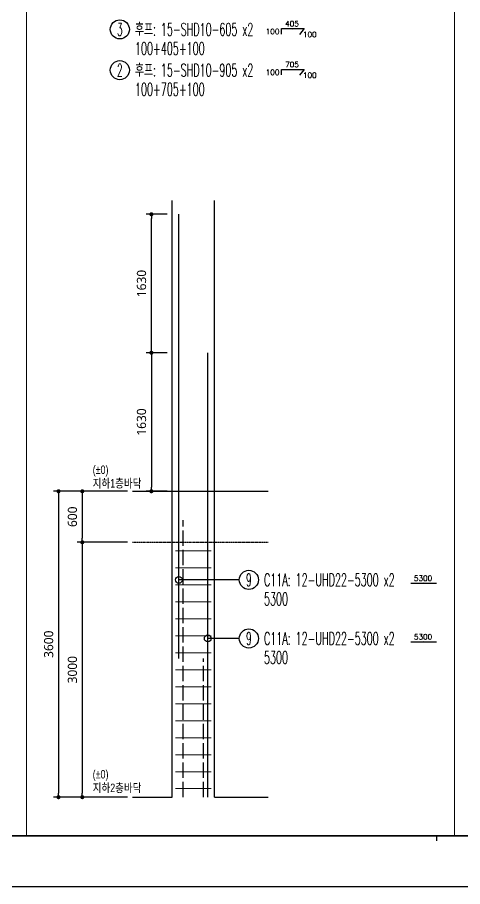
# Model space of a CAD drawing. Header units: millimetres. Extents: x 231380 to 990673, y -319231 to 132826.
# Drawn here: x 544085 to 549325, y -144948 to -134718 of the extents above; entities that cross this region are included whole.
import ezdxf
from ezdxf.enums import TextEntityAlignment as Align

# ---------------------------------------------------------------- set-up
doc = ezdxf.new("R2010")
doc.units = ezdxf.units.MM
doc.header["$LTSCALE"] = 91
doc.linetypes.add('HID', pattern=[2.5, 2, -0.5])
doc.layers.get('Defpoints').update_dxf_attribs({"color": 145})
for name, color, linetype in [('254', 254, 'Continuous'), ('AMAC-NO', 5, 'Continuous'), ('BAR', 2, 'Continuous'), ('DIM', 7, 'Continuous'), ('XDIM', 7, 'Continuous'), ('XSTRUCT', 2, 'Continuous'), ('XTAG', 7, 'Continuous')]:
    doc.layers.add(name, color=color, linetype=linetype)
doc.layers.add('Main Bar', color=7, linetype='Continuous', lineweight=0)
doc.layers.add('XTITLE', color=22, linetype='Continuous', lineweight=0)
doc.styles.add('ROMANS', font='malgun.ttf')
doc.styles.add('XRebar', font='Romans.shx', dxfattribs={"bigfont": 'whgtxt.shx'})
doc.styles.add('XRebar2', font='Romans.shx')
doc.styles.add('돋음', font='Dotum.ttf')
doc.dimstyles.new('60(SUB-1.8)', dxfattribs={"dimscale": 60, "dimtxt": 1.8, "dimasz": 0.8, "dimexe": 1, "dimexo": 1, "dimgap": 1, "dimtad": 1, "dimdec": 0, "dimzin": 0, "dimdsep": 46, "dimtxsty": 'ROMANS', "dimblk": 'DOT', "dimcen": 1, "dimdle": 2, "dimclrd": 6, "dimclre": 6, "dimclrt": 7, "dimazin": 0, "dimtfac": 1, "dimtdec": 0, "dimtix": 1, "dimtmove": 2, "dimatfit": 3, "dimldrblk": 'DIMDOT', "dimfxl": 0, "dimtolj": 1, "dimtzin": 0, "dimarcsym": 0})

# ---------------------------------------------------------------- blocks, each defined once
blk = doc.blocks.new('dhs_sheet2e')
at = {"color": 7}
blk.add_line((55508.9, 1997.6), (55508.9, 1797.9), dxfattribs=at)
blk.add_lwpolyline([(84000, 0), (84000, 59329.4), (0, 59329.4), (0, 0)], close=True, dxfattribs=at)
at = {"color": 30, "const_width": 64.9}
blk.add_lwpolyline([(81003.6, 57331.7), (2996.4, 57331.7), (2996.4, 1997.6), (81003.6, 1997.6)], close=True, dxfattribs=at)
blk = doc.blocks.new('zdfgarse')
at = {"color": 255, "xscale": 0.25, "yscale": 0.25, "zscale": 0.25}
blk.add_blockref('dhs_sheet2e', (0, 0), dxfattribs=at)
blk = doc.blocks.new('_Dot')
at = {"color": 0, "linetype": 'ByBlock', "lineweight": -2}
blk.add_line((-0.5, 0), (-1, 0), dxfattribs=at)
at = {"color": 0, "linetype": 'ByBlock', "const_width": 0.5}
blk.add_lwpolyline([(-0.25, 0, 1), (0.25, 0, 1)], format="xyb", close=True, dxfattribs=at)
blk = doc.blocks.new('*D815')
at = {"layer": 'Defpoints', "color": 0, "linetype": 'Continuous', "transparency": 16777216}
for p in [(545439, -140295), (544569, -143895), (545439, -143895)]:
    blk.add_point(p, dxfattribs=at).dxf.unprotected_set("ltscale", 0)
at = {"layer": 'XDIM', "color": 6, "linetype": 'Continuous', "lineweight": -2, "transparency": 16777216}
for p, q in [((545379, -140295), (544509, -140295)), ((544569, -140343), (544569, -143847)), ((545379, -143895), (544509, -143895))]:
    blk.add_line(p, q, dxfattribs=at).dxf.unprotected_set("ltscale", 0)
at = {"layer": 'XDIM', "color": 6, "linetype": 'Continuous', "lineweight": -2, "transparency": 16777216, "xscale": 48, "yscale": 48, "zscale": 48}
for p, rotation in [((544569, -140295), 90), ((544569, -143895), 270)]:
    blk.add_blockref('_Dot', p, dxfattribs=dict(at, rotation=rotation)).dxf.unprotected_set("ltscale", 0)
at = {"layer": 'XDIM', "color": 7, "linetype": 'Continuous', "transparency": 16777216, "insert": (544453, -142095), "char_height": 108, "attachment_point": 5, "rotation": 90, "style": 'ROMANS'}
blk.add_mtext('\\A1;3600', dxfattribs=at).dxf.unprotected_set("ltscale", 0)
blk = doc.blocks.new('DIMDOT')
at = {"layer": 'DIM', "linetype": 'Continuous'}
blk.add_line((-2, 0), (2, 0), dxfattribs=at)
for radius in [0.5, 0.25]:
    blk.add_circle((0, 0), radius, dxfattribs=at)
blk = doc.blocks.new('*D816')
at = {"layer": 'Defpoints', "color": 0, "linetype": 'Continuous', "transparency": 16777216}
for p in [(545906, -138665), (545662, -140295), (545906, -140295)]:
    blk.add_point(p, dxfattribs=at).dxf.unprotected_set("ltscale", 0)
at = {"layer": 'XDIM', "color": 6, "linetype": 'Continuous', "lineweight": -2, "transparency": 16777216}
for p, q in [((545846, -138665), (545602, -138665)), ((545662, -138713), (545662, -140247)), ((545846, -140295), (545602, -140295))]:
    blk.add_line(p, q, dxfattribs=at).dxf.unprotected_set("ltscale", 0)
at = {"layer": 'XDIM', "color": 6, "linetype": 'Continuous', "lineweight": -2, "transparency": 16777216, "xscale": 48, "yscale": 48, "zscale": 48}
for p, rotation in [((545662, -138665), 90), ((545662, -140295), 270)]:
    blk.add_blockref('_Dot', p, dxfattribs=dict(at, rotation=rotation)).dxf.unprotected_set("ltscale", 0)
at = {"layer": 'XDIM', "color": 7, "linetype": 'Continuous', "transparency": 16777216, "insert": (545546, -139480), "char_height": 108, "attachment_point": 5, "rotation": 90, "style": 'ROMANS'}
blk.add_mtext('\\A1;1630', dxfattribs=at).dxf.unprotected_set("ltscale", 0)
blk = doc.blocks.new('*D817')
at = {"layer": 'Defpoints', "color": 0, "linetype": 'Continuous', "transparency": 16777216}
for p in [(545662, -137035), (545906, -137035), (545906, -138665)]:
    blk.add_point(p, dxfattribs=at).dxf.unprotected_set("ltscale", 0)
at = {"layer": 'XDIM', "color": 6, "linetype": 'Continuous', "lineweight": -2, "transparency": 16777216}
for p, q in [((545846, -137035), (545602, -137035)), ((545662, -138617), (545662, -137083)), ((545846, -138665), (545602, -138665))]:
    blk.add_line(p, q, dxfattribs=at).dxf.unprotected_set("ltscale", 0)
at = {"layer": 'XDIM', "color": 6, "linetype": 'Continuous', "lineweight": -2, "transparency": 16777216, "xscale": 48, "yscale": 48, "zscale": 48}
for p, rotation in [((545662, -137035), 90), ((545662, -138665), 270)]:
    blk.add_blockref('_Dot', p, dxfattribs=dict(at, rotation=rotation)).dxf.unprotected_set("ltscale", 0)
at = {"layer": 'XDIM', "color": 7, "linetype": 'Continuous', "transparency": 16777216, "insert": (545546, -137850), "char_height": 108, "attachment_point": 5, "rotation": 90, "style": 'ROMANS'}
blk.add_mtext('\\A1;1630', dxfattribs=at).dxf.unprotected_set("ltscale", 0)
blk = doc.blocks.new('*D818')
at = {"layer": 'Defpoints', "color": 0, "linetype": 'Continuous', "transparency": 16777216}
for p in [(545439, -140295), (544849, -140895), (545439, -140895)]:
    blk.add_point(p, dxfattribs=at).dxf.unprotected_set("ltscale", 0)
at = {"layer": 'XDIM', "color": 6, "linetype": 'Continuous', "lineweight": -2, "transparency": 16777216}
for p, q in [((545379, -140295), (544789, -140295)), ((544849, -140343), (544849, -140847)), ((545379, -140895), (544789, -140895))]:
    blk.add_line(p, q, dxfattribs=at).dxf.unprotected_set("ltscale", 0)
at = {"layer": 'XDIM', "color": 6, "linetype": 'Continuous', "lineweight": -2, "transparency": 16777216, "xscale": 48, "yscale": 48, "zscale": 48}
for p, rotation in [((544849, -140295), 90), ((544849, -140895), 270)]:
    blk.add_blockref('_Dot', p, dxfattribs=dict(at, rotation=rotation)).dxf.unprotected_set("ltscale", 0)
at = {"layer": 'XDIM', "color": 7, "linetype": 'Continuous', "transparency": 16777216, "insert": (544733, -140595), "char_height": 108, "attachment_point": 5, "rotation": 90, "style": 'ROMANS'}
blk.add_mtext('\\A1;600', dxfattribs=at).dxf.unprotected_set("ltscale", 0)
blk = doc.blocks.new('*D819')
at = {"layer": 'Defpoints', "color": 0, "linetype": 'Continuous', "transparency": 16777216}
for p in [(545439, -140895), (544849, -143895), (545439, -143895)]:
    blk.add_point(p, dxfattribs=at).dxf.unprotected_set("ltscale", 0)
at = {"layer": 'XDIM', "color": 6, "linetype": 'Continuous', "lineweight": -2, "transparency": 16777216}
for p, q in [((545379, -140895), (544789, -140895)), ((544849, -140943), (544849, -143847)), ((545379, -143895), (544789, -143895))]:
    blk.add_line(p, q, dxfattribs=at).dxf.unprotected_set("ltscale", 0)
at = {"layer": 'XDIM', "color": 6, "linetype": 'Continuous', "lineweight": -2, "transparency": 16777216, "xscale": 48, "yscale": 48, "zscale": 48}
for p, rotation in [((544849, -140895), 90), ((544849, -143895), 270)]:
    blk.add_blockref('_Dot', p, dxfattribs=dict(at, rotation=rotation)).dxf.unprotected_set("ltscale", 0)
at = {"layer": 'XDIM', "color": 7, "linetype": 'Continuous', "transparency": 16777216, "insert": (544733, -142395), "char_height": 108, "attachment_point": 5, "rotation": 90, "style": 'ROMANS'}
blk.add_mtext('\\A1;3000', dxfattribs=at).dxf.unprotected_set("ltscale", 0)
blk = doc.blocks.new('*U1117', base_point=(545178.1788, -135339.3292))
at = {"layer": 'XTAG', "color": 0, "linetype": 'Continuous', "ltscale": 4.34369e-311}
blk.add_circle((545290.6788, -135339.3292), 112.5, dxfattribs=at)
at = {"layer": 'XTAG', "color": 0, "linetype": 'Continuous', "ltscale": 4.34369e-311, "style": 'XRebar', "width": 0.5}
blk.add_text('2', height=150, dxfattribs=at).set_placement((545290.6788, -135339.3292), align=Align.MIDDLE_CENTER)
at = {"layer": 'XTAG', "color": 0, "linetype": 'Continuous', "ltscale": 4.34369e-311, "style": 'XRebar', "width": 0.55}
for s, p in [('후프: 15-SHD10-905 x2', (545468.8038, -135339.3292)), ('100+705+100', (545468.8038, -135564.3292))]:
    blk.add_text(s, height=150, dxfattribs=at).set_placement(p, align=Align.MIDDLE_LEFT)
blk = doc.blocks.new('*U1124', base_point=(545178.1788, -134859.3292))
at = {"layer": 'XTAG', "color": 0, "linetype": 'Continuous', "ltscale": 4.34369e-311}
blk.add_circle((545290.6788, -134859.3292), 112.5, dxfattribs=at)
at = {"layer": 'XTAG', "color": 0, "linetype": 'Continuous', "ltscale": 4.34369e-311, "style": 'XRebar', "width": 0.5}
blk.add_text('3', height=150, dxfattribs=at).set_placement((545290.6788, -134859.3292), align=Align.MIDDLE_CENTER)
at = {"layer": 'XTAG', "color": 0, "linetype": 'Continuous', "ltscale": 4.34369e-311, "style": 'XRebar', "width": 0.55}
for s, p in [('후프: 15-SHD10-605 x2', (545468.8038, -134859.3292)), ('100+405+100', (545468.8038, -135084.3292))]:
    blk.add_text(s, height=150, dxfattribs=at).set_placement(p, align=Align.MIDDLE_LEFT)
blk = doc.blocks.new('*U1142', base_point=(546696.8137, -142027.1464))
at = {"layer": 'XTAG', "color": 0, "linetype": 'Continuous', "ltscale": 4.34369e-311}
blk.add_circle((546809.3137, -142027.1464), 112.5, dxfattribs=at)
at = {"layer": 'XTAG', "color": 0, "linetype": 'Continuous', "ltscale": 4.34369e-311, "style": 'XRebar', "width": 0.5}
blk.add_text('9', height=150, dxfattribs=at).set_placement((546809.3137, -142027.1464), align=Align.MIDDLE_CENTER)
at = {"layer": 'XTAG', "color": 0, "linetype": 'Continuous', "ltscale": 4.34369e-311, "style": 'XRebar', "width": 0.55}
for s, p in [('C11A: 12-UHD22-5300 x2', (546987.4387, -142027.1464)), ('5300', (546987.4387, -142252.1464))]:
    blk.add_text(s, height=150, dxfattribs=at).set_placement(p, align=Align.MIDDLE_LEFT)
blk = doc.blocks.new('*U1143', base_point=(546696.8137, -141337.6979))
at = {"layer": 'XTAG', "color": 0, "linetype": 'Continuous', "ltscale": 4.34369e-311}
blk.add_circle((546809.3137, -141337.6979), 112.5, dxfattribs=at)
at = {"layer": 'XTAG', "color": 0, "linetype": 'Continuous', "ltscale": 4.34369e-311, "style": 'XRebar', "width": 0.5}
blk.add_text('9', height=150, dxfattribs=at).set_placement((546809.3137, -141337.6979), align=Align.MIDDLE_CENTER)
at = {"layer": 'XTAG', "color": 0, "linetype": 'Continuous', "ltscale": 4.34369e-311, "style": 'XRebar', "width": 0.55}
for s, p in [('C11A: 12-UHD22-5300 x2', (546987.4387, -141337.6979)), ('5300', (546987.4387, -141562.6979))]:
    blk.add_text(s, height=150, dxfattribs=at).set_placement(p, align=Align.MIDDLE_LEFT)

msp = doc.modelspace()

# ---------------------------------------------------------------- linework, layer by layer
at = {"layer": '254', "color": 4, "linetype": 'Continuous'}
for p, q in [((546696.8, -141337.7), (545985.7, -141337.7)), ((546696.8, -142027.1), (546325.7, -142027.1))]:
    msp.add_line(p, q, dxfattribs=at)
for centre in [(545985.7, -141337.7), (546325.7, -142027.1)]:
    msp.add_circle(centre, 40, dxfattribs=at)
at = {"layer": 'BAR', "color": 3}
for points in [[(545985.7, -142265), (545985.7, -137035)], [(546325.7, -143895), (546325.7, -138665)]]:
    msp.add_lwpolyline(points, dxfattribs=at)
at = {"layer": 'BAR', "color": 8, "linetype": 'HID'}
for points in [[(546035.7, -143895), (546035.7, -140635)], [(546275.7, -143895), (546275.7, -142265)]]:
    msp.add_lwpolyline(points, dxfattribs=at)
at = {"layer": 'Main Bar', "color": 30, "linetype": 'Continuous'}
for p, q in [((545945.7, -140995), (546365.7, -140995)), ((545945.7, -141195), (546365.7, -141195)), ((545945.7, -141395), (546365.7, -141395)), ((545945.7, -141595), (546365.7, -141595)), ((545945.7, -141795), (546365.7, -141795)), ((545945.7, -141995), (546365.7, -141995)), ((545945.7, -142195), (546365.7, -142195)), ((545945.7, -142395), (546365.7, -142395)), ((545945.7, -142595), (546365.7, -142595)), ((545945.7, -142795), (546365.7, -142795)), ((545945.7, -142995), (546365.7, -142995)), ((545945.7, -143195), (546365.7, -143195)), ((545945.7, -143395), (546365.7, -143395)), ((545945.7, -143595), (546365.7, -143595)), ((545945.7, -143795), (546365.7, -143795))]:
    msp.add_line(p, q, dxfattribs=at).dxf.unprotected_set("ltscale", 0)
at = {"layer": 'XDIM', "color": 250, "linetype": 'Continuous', "ltscale": 5e-324}
for p, q in [((547320.1, -134859.3), (547320.1, -134859.3)), ((547320.1, -135339.3), (547320.1, -135339.3)), ((548864.9, -141369.2), (548864.9, -141369.2)), ((548864.9, -142058.6), (548864.9, -142058.6))]:
    msp.add_line(p, q, dxfattribs=at)
at = {"layer": 'XDIM', "color": 1, "linetype": 'Continuous', "ltscale": 5e-324}
for points in [[(547193.7, -134915.2), (547193.7, -134849.9), (547461.3, -134849.9), (547406, -134917.5)], [(547193.7, -135395.2), (547193.7, -135329.9), (547461.3, -135329.9), (547406, -135397.5)], [(548714.4, -141378), (549017.8, -141378)], [(548714.4, -142067.5), (549017.8, -142067.5)]]:
    msp.add_lwpolyline(points, dxfattribs=at)
at = {"layer": 'XSTRUCT', "color": 5, "linetype": 'Continuous'}
for p, q in [((545905.7, -143895), (545905.7, -136871.1)), ((546405.7, -143895), (546405.7, -136871.1)), ((545438.6, -140295), (547035.3, -140295)), ((545438.6, -143895), (545905.7, -143895)), ((546405.7, -143895), (547035.3, -143895))]:
    msp.add_line(p, q, dxfattribs=at).dxf.unprotected_set("ltscale", 0)
at = {"layer": 'XSTRUCT', "color": 8, "linetype": 'HID'}
msp.add_line((545438.6, -140895), (547035.3, -140895), dxfattribs=at).dxf.unprotected_set("ltscale", 0)
at = {"layer": 'XTITLE', "color": 3, "ltscale": 2}
for points in [[(544192.9, -128907.3), (544192.9, -144348.5)], [(549230.2, -128907.3), (549230.2, -144348.5)]]:
    msp.add_lwpolyline(points, dxfattribs=at)

# ---------------------------------------------------------------- block references
at = {"xscale": 1.199999996698919, "yscale": 1.199999996698919, "zscale": 1.199999996698919}
msp.add_blockref('zdfgarse', (532363.6, -144947.8), dxfattribs=at)
at = {"layer": 'XTAG', "color": 30, "linetype": 'Continuous', "ltscale": 2.33129e-317}
for name, p in [('*U1124', (545178.2, -134859.3)), ('*U1117', (545178.2, -135339.3))]:
    msp.add_blockref(name, p, dxfattribs=at)
at = {"layer": 'XTAG', "color": 210, "linetype": 'Continuous', "ltscale": 2.33129e-317}
for name, p in [('*U1143', (546696.8, -141337.7)), ('*U1142', (546696.8, -142027.1))]:
    msp.add_blockref(name, p, dxfattribs=at)

# ---------------------------------------------------------------- texts
at = {"layer": 'AMAC-NO', "color": 2, "style": '돋음', "width": 0.8}
for s, p in [('(%%P0)', (544971.6, -140091.4)), ('지하1층바닥', (544971.6, -140252)), ('(%%P0)', (544971.6, -143675.1)), ('지하2층바닥', (544971.6, -143835.7))]:
    msp.add_text(s, height=100, dxfattribs=at).set_placement(p)
at = {"layer": 'XDIM', "color": 3, "linetype": 'Continuous', "ltscale": 5e-324, "style": 'XRebar2'}
for s, p in [('405', (547317.2, -134842.3)), ('705', (547317.2, -135322.3)), ('5300', (548859.6, -141369.8)), ('5300', (548859.6, -142059.2))]:
    msp.add_text(s, height=63, dxfattribs=at).set_placement(p, align=Align.BOTTOM_CENTER)
for p in [(547169.6, -134884.6), (547169.6, -135364.6)]:
    msp.add_text('100', height=63, dxfattribs=at).set_placement(p, align=Align.MIDDLE_RIGHT)
for p in [(547444.8, -134888.1), (547444.8, -135368.1)]:
    msp.add_text('100', height=63, dxfattribs=at).set_placement(p, align=Align.TOP_LEFT)

# ---------------------------------------------------------------- dimensions: what is measured, and where the dimension line sits
at = {"layer": 'XDIM', "color": 4, "linetype": 'Continuous'}
for p1, p2, distance, picture, middle in [((545905.7, -138665), (545905.7, -137035), 243.5, '*D817', (545546.1, -137850)), ((545905.7, -138665), (545905.7, -140295), -243.5, '*D816', (545546.1, -139480)), ((545438.6, -140295), (545438.6, -143895), -869.4, '*D815', (544453.3, -142095)), ((545438.6, -140295), (545438.6, -140895), -589.4, '*D818', (544733.3, -140595)), ((545438.6, -140895), (545438.6, -143895), -589.4, '*D819', (544733.3, -142395))]:
    dim = msp.add_aligned_dim(p1=p1, p2=p2, distance=distance, dimstyle='60(SUB-1.8)', dxfattribs=at)
    dim.commit()
    dim.dimension.update_dxf_attribs({"geometry": picture, "text_midpoint": middle})
    dim.dimension.dxf.unprotected_set("ltscale", 0)

doc.saveas('drawing.dxf')
